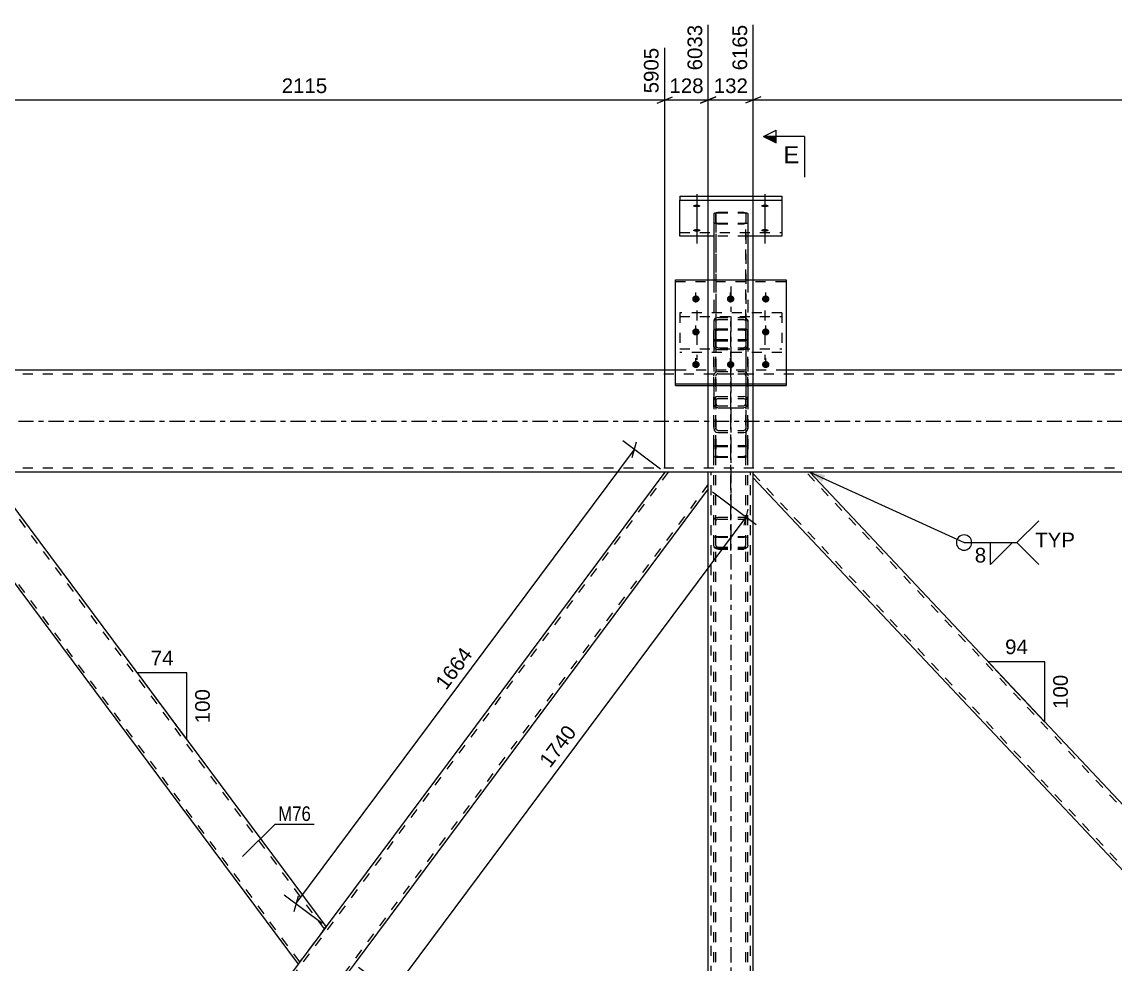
# Model space of a CAD drawing. Header units: millimetres. Extents: x -106 to 1083, y -547 to 294.
# Drawn here: x 265.1 to 479, y -106.3 to 78.2 of the extents above; entities that cross this region are included whole.
import ezdxf

# ---------------------------------------------------------------- set-up
doc = ezdxf.new("R2010")
doc.units = ezdxf.units.MM
doc.linetypes.add('DXK_LINE_DOT2', pattern=[3.9198, 1.9599, -1.9599])
doc.linetypes.add('DXK_LINE_DOT3', pattern=[5.9187, 2.979, -0.9799, 0.9799, -0.9799])
doc.styles.add('Arial', font='ARIAL.TTF', dxfattribs={"height": 0.2})
doc.styles.add('Arial Narrow', font='ARIALN.TTF', dxfattribs={"height": 0.2})

# ---------------------------------------------------------------- blocks, each defined once
blk = doc.blocks.new('Part-761556658-1428 - 1390')
at = {"color": 7, "linetype": 'DXK_LINE_DOT2'}
for p, q in [((393.84, 21.23), (393.84, 13.41)), ((413.84, 21.23), (393.84, 21.23)), ((393.84, 20.48), (413.84, 20.48)), ((413.84, 21.23), (413.84, 13.41)), ((393.84, 14.16), (413.84, 14.16)), ((413.84, 13.41), (393.84, 13.41))]:
    blk.add_line(p, q, dxfattribs=at)
blk = doc.blocks.new('Part-761556658-1431 - 1390')
at = {"color": 2, "linetype": 'Continuous'}
for p, q in [((393.01, 6.95), (393.01, 27.67)), ((393.01, 27.67), (414.68, 27.67)), ((414.68, 27.67), (414.68, 6.95)), ((393.01, 7.31), (414.68, 7.31)), ((393.01, 6.95), (414.68, 6.95))]:
    blk.add_line(p, q, dxfattribs=at)
at = {"color": 7, "linetype": 'DXK_LINE_DOT2'}
blk.add_line((393.01, 27.31), (414.68, 27.31), dxfattribs=at)
blk = doc.blocks.new('Part-761556658-1484 - 1390')
at = {"color": 7, "linetype": 'DXK_LINE_DOT3'}
blk.add_line((403.84, -14.24), (403.84, -216.15), dxfattribs=at)
at = {"color": 7, "linetype": 'DXK_LINE_DOT2'}
for p, q in [((400.51, -22.85), (400.57, -22.75)), ((400.51, -207.87), (400.51, -22.85)), ((400.57, -22.75), (400.74, -22.66)), ((400.74, -22.66), (401, -22.6)), ((400.94, -22.8), (400.91, -22.85)), ((400.91, -207.87), (400.91, -22.85)), ((401.03, -22.76), (400.94, -22.8)), ((401, -22.6), (401.31, -22.58)), ((401.16, -22.73), (401.03, -22.76)), ((401.31, -22.72), (401.16, -22.73)), ((401.31, -22.58), (406.38, -22.58)), ((401.31, -22.72), (406.38, -22.72)), ((406.38, -22.58), (406.68, -22.6)), ((406.53, -22.73), (406.38, -22.72)), ((406.66, -22.76), (406.53, -22.73)), ((406.74, -22.8), (406.66, -22.76)), ((406.68, -22.6), (406.94, -22.66)), ((406.78, -22.85), (406.74, -22.8)), ((406.78, -207.87), (406.78, -22.85)), ((406.94, -22.66), (407.11, -22.75)), ((407.11, -22.75), (407.18, -22.85)), ((407.18, -207.87), (407.18, -22.85)), ((400.57, -24.69), (400.51, -24.59)), ((400.74, -24.78), (400.57, -24.69)), ((401, -24.84), (400.74, -24.78)), ((400.91, -24.59), (400.94, -24.64)), ((400.94, -24.64), (401.03, -24.68)), ((401.31, -24.86), (401, -24.84)), ((401.03, -24.68), (401.16, -24.71)), ((401.16, -24.71), (401.31, -24.72)), ((401.31, -24.72), (406.38, -24.72)), ((401.31, -24.86), (406.38, -24.86)), ((406.38, -24.72), (406.53, -24.71)), ((406.68, -24.84), (406.38, -24.86)), ((406.53, -24.71), (406.66, -24.68)), ((406.66, -24.68), (406.74, -24.64)), ((406.94, -24.78), (406.68, -24.84)), ((406.74, -24.64), (406.78, -24.59)), ((407.11, -24.69), (406.94, -24.78)), ((407.18, -24.59), (407.11, -24.69)), ((401.31, -196.18), (401, -196.37)), ((401.31, -196.18), (406.38, -196.18)), ((406.68, -196.37), (406.38, -196.18)), ((400.57, -197.73), (400.51, -198.7)), ((400.91, -198.7), (400.94, -198.22)), ((401.16, -197.53), (401.31, -197.44)), ((401.31, -197.44), (406.38, -197.44)), ((406.38, -197.44), (406.53, -197.53)), ((406.74, -198.22), (406.78, -198.7)), ((407.18, -198.7), (407.11, -197.73)), ((400.91, -202.67), (400.51, -202.67)), ((407.18, -202.67), (406.78, -202.67)), ((400.51, -207.87), (400.57, -208.84)), ((400.94, -208.36), (400.91, -207.87)), ((401.31, -209.13), (401.16, -209.04)), ((401.31, -209.13), (406.38, -209.13)), ((406.53, -209.04), (406.38, -209.13)), ((406.78, -207.87), (406.74, -208.36)), ((407.11, -208.84), (407.18, -207.87)), ((401, -210.2), (401.31, -210.39)), ((401.31, -210.39), (406.38, -210.39)), ((406.38, -210.39), (406.68, -210.2))]:
    blk.add_line(p, q, dxfattribs=at)
for centre, radius, start, end in [((403.63, -197.96), 3.07, 148.9122, 175.8159), ((404.05, -197.96), 3.07, 4.1841, 31.0878), ((402.47, -198.33), 1.54, 148.9122, 175.8159), ((405.21, -198.33), 1.54, 4.1841, 31.0878), ((403.63, -208.61), 3.07, 184.1841, 211.0878), ((402.47, -208.24), 1.54, 184.1841, 211.0878), ((405.21, -208.24), 1.54, 328.9122, 355.8159), ((404.05, -208.61), 3.07, 328.9122, 355.8159)]:
    blk.add_arc(centre, radius, start, end, dxfattribs=at)
blk = doc.blocks.new('Part-761556658-1629 - 1390')
at = {"color": 7, "linetype": 'DXK_LINE_DOT2'}
for p, q in [((400.51, 40.62), (400.57, 40.72)), ((400.57, 40.72), (400.74, 40.81)), ((400.74, 40.81), (401, 40.87)), ((400.94, 40.67), (400.91, 40.62)), ((401.02, 40.71), (400.94, 40.67)), ((401, 40.87), (401.31, 40.89)), ((401.15, 40.74), (401.02, 40.71)), ((401.31, 40.75), (401.15, 40.74)), ((401.31, 40.89), (406.37, 40.89)), ((401.31, 40.75), (406.37, 40.75)), ((406.37, 40.89), (406.68, 40.87)), ((406.53, 40.74), (406.37, 40.75)), ((406.66, 40.71), (406.53, 40.74)), ((406.74, 40.67), (406.66, 40.71)), ((406.68, 40.87), (406.94, 40.81)), ((406.77, 40.62), (406.74, 40.67)), ((406.94, 40.81), (407.11, 40.72)), ((407.11, 40.72), (407.17, 40.62)), ((400.51, 40.62), (400.51, 38.88)), ((400.51, 38.88), (400.51, 15.97)), ((400.57, 38.78), (400.51, 38.88)), ((400.74, 38.69), (400.57, 38.78)), ((401, 38.63), (400.74, 38.69)), ((400.91, 38.88), (400.91, 40.62)), ((400.91, 40.62), (400.91, 17.7)), ((400.91, 38.88), (400.91, 15.97)), ((400.91, 38.88), (400.94, 38.83)), ((400.94, 38.83), (401.02, 38.79)), ((401.31, 38.61), (401, 38.63)), ((401.02, 38.79), (401.15, 38.76)), ((401.15, 38.76), (401.31, 38.75)), ((401.31, 38.75), (406.37, 38.75)), ((401.31, 38.61), (406.37, 38.61)), ((406.37, 38.75), (406.53, 38.76)), ((406.68, 38.63), (406.37, 38.61)), ((406.53, 38.76), (406.66, 38.79)), ((406.66, 38.79), (406.74, 38.83)), ((406.94, 38.69), (406.68, 38.63)), ((406.74, 38.83), (406.77, 38.88)), ((406.77, 40.62), (406.77, 38.88)), ((406.77, 40.61), (406.78, 17.7)), ((406.78, 15.97), (406.77, 38.88)), ((407.11, 38.78), (406.94, 38.69)), ((407.17, 38.88), (407.11, 38.78)), ((407.17, 40.62), (407.17, 38.88)), ((407.17, 38.88), (407.18, 15.97)), ((400.51, 27.67), (400.51, 17.7)), ((407.17, 27.67), (407.18, 17.7)), ((400.57, 17.81), (400.51, 17.7)), ((400.51, 15.97), (400.51, 17.7)), ((400.74, 17.9), (400.57, 17.81)), ((401, 17.96), (400.74, 17.9)), ((400.91, 17.7), (400.94, 17.75)), ((400.91, 15.97), (400.91, 17.7)), ((400.94, 17.75), (401.03, 17.8)), ((401.31, 17.98), (401, 17.96)), ((401.03, 17.8), (401.16, 17.83)), ((401.16, 17.83), (401.31, 17.84)), ((401.31, 17.98), (406.38, 17.98)), ((401.31, 17.84), (406.38, 17.84)), ((406.68, 17.96), (406.38, 17.98)), ((406.38, 17.84), (406.53, 17.83)), ((406.53, 17.83), (406.66, 17.8)), ((406.66, 17.8), (406.74, 17.76)), ((406.94, 17.9), (406.68, 17.96)), ((406.74, 17.76), (406.78, 17.7)), ((406.78, 17.7), (406.78, 15.97)), ((407.11, 17.81), (406.94, 17.9)), ((407.18, 17.7), (407.11, 17.81)), ((407.18, 15.97), (407.18, 17.7)), ((400.51, 15.97), (400.57, 15.86)), ((400.57, 15.86), (400.74, 15.78)), ((400.74, 15.78), (401, 15.72)), ((400.94, 15.92), (400.91, 15.97)), ((401.03, 15.87), (400.94, 15.92)), ((401, 15.72), (401.31, 15.7)), ((401.16, 15.84), (401.03, 15.87)), ((401.31, 15.83), (401.16, 15.84)), ((401.31, 15.83), (406.38, 15.83)), ((401.31, 15.7), (406.38, 15.7)), ((406.53, 15.84), (406.38, 15.83)), ((406.38, 15.7), (406.68, 15.72)), ((406.66, 15.87), (406.53, 15.84)), ((406.74, 15.92), (406.66, 15.87)), ((406.68, 15.72), (406.94, 15.78)), ((406.78, 15.97), (406.74, 15.92)), ((406.94, 15.78), (407.11, 15.87)), ((407.11, 15.87), (407.18, 15.97))]:
    blk.add_line(p, q, dxfattribs=at)
at = {"color": 2, "linetype": 'Continuous'}
for p, q in [((400.51, 40.61), (400.51, 27.67)), ((407.17, 40.61), (407.17, 27.67))]:
    blk.add_line(p, q, dxfattribs=at)
blk = doc.blocks.new('Part-761556658-1485 - 1390')
at = {"color": 7, "linetype": 'DXK_LINE_DOT2'}
for p, q in [((400.57, 4.32), (400.51, 3.99)), ((400.94, 4.15), (401.03, 4.29)), ((401.31, 4.84), (401, 4.78)), ((401.03, 4.29), (401.16, 4.38)), ((401.16, 4.38), (401.31, 4.42)), ((401.31, 4.84), (406.38, 4.84)), ((401.31, 4.42), (406.38, 4.42)), ((406.68, 4.78), (406.38, 4.84)), ((406.38, 4.42), (406.53, 4.38)), ((406.53, 4.38), (406.66, 4.29)), ((406.66, 4.29), (406.74, 4.15)), ((407.18, 3.99), (407.11, 4.32)), ((400.51, -24.31), (400.51, 3.99)), ((400.91, 3.99), (400.94, 4.15)), ((400.91, -24.31), (400.91, 3.99)), ((406.74, 4.15), (406.78, 3.99)), ((406.78, -24.31), (406.78, 3.99)), ((407.18, -24.31), (407.18, 3.99)), ((400.51, -1.4), (400.57, -1.73)), ((400.94, -1.56), (400.91, -1.4)), ((401.03, -1.7), (400.94, -1.56)), ((401.16, -1.79), (401.03, -1.7)), ((401.31, -1.83), (401.16, -1.79)), ((401.31, -1.83), (406.38, -1.83)), ((406.53, -1.79), (406.38, -1.83)), ((406.66, -1.7), (406.53, -1.79)), ((406.74, -1.56), (406.66, -1.7)), ((406.78, -1.4), (406.74, -1.56)), ((407.11, -1.73), (407.18, -1.4)), ((401, -2.19), (401.31, -2.25)), ((401.31, -2.25), (406.38, -2.25)), ((406.38, -2.25), (406.68, -2.19)), ((400.57, -19.26), (400.74, -19.01)), ((400.74, -19.01), (401, -18.85)), ((401, -18.85), (401.31, -18.79)), ((401.16, -19.2), (401.03, -19.28)), ((401.31, -19.17), (401.16, -19.2)), ((401.31, -18.79), (406.38, -18.79)), ((401.31, -19.17), (406.38, -19.17)), ((406.38, -18.79), (406.68, -18.85)), ((406.53, -19.2), (406.38, -19.17)), ((406.66, -19.28), (406.53, -19.2)), ((406.68, -18.85), (406.94, -19.01)), ((406.94, -19.01), (407.11, -19.26)), ((400.51, -19.55), (400.57, -19.26)), ((400.94, -19.4), (400.91, -19.55)), ((401.03, -19.28), (400.94, -19.4)), ((406.74, -19.4), (406.66, -19.28)), ((406.78, -19.55), (406.74, -19.4)), ((407.11, -19.26), (407.18, -19.55)), ((400.57, -24.6), (400.51, -24.31)), ((400.74, -24.84), (400.57, -24.6)), ((401, -25), (400.74, -24.84)), ((400.91, -24.31), (400.94, -24.45)), ((400.94, -24.45), (401.03, -24.57)), ((401.31, -25.06), (401, -25)), ((401.03, -24.57), (401.16, -24.65)), ((401.16, -24.65), (401.31, -24.68)), ((401.31, -24.68), (406.38, -24.68)), ((401.31, -25.06), (406.38, -25.06)), ((406.38, -24.68), (406.53, -24.65)), ((406.68, -25), (406.38, -25.06)), ((406.53, -24.65), (406.66, -24.57)), ((406.66, -24.57), (406.74, -24.45)), ((406.94, -24.84), (406.68, -25)), ((406.74, -24.45), (406.78, -24.31)), ((407.11, -24.6), (406.94, -24.84)), ((407.18, -24.31), (407.11, -24.6))]:
    blk.add_line(p, q, dxfattribs=at)
at = {"color": 7, "linetype": 'DXK_LINE_DOT3'}
blk.add_line((403.84, -25.34), (403.84, 4.71), dxfattribs=at)
at = {"color": 7, "linetype": 'DXK_LINE_DOT2'}
for centre, start, end in [((401.34, 4.02), 114.3146, 159.2368), ((406.34, 4.02), 20.7632, 65.6854), ((401.34, -1.43), 200.7632, 245.6854), ((406.34, -1.43), 294.3146, 339.2368)]:
    blk.add_arc(centre, 0.827, start, end, dxfattribs=at)
blk = doc.blocks.new('Part-761556658-1624 - 1390')
at = {"color": 7, "linetype": 'DXK_LINE_DOT3'}
blk.add_line((403.84, 26.35), (403.84, -15.34), dxfattribs=at)
at = {"color": 7, "linetype": 'DXK_LINE_DOT2'}
for p, q in [((400.51, 17.82), (400.57, 17.92)), ((400.51, 17.82), (400.51, 16.08)), ((400.51, -5.08), (400.51, 17.81)), ((400.57, 17.92), (400.74, 18.01)), ((400.74, 18.01), (401, 18.07)), ((400.94, 17.87), (400.91, 17.82)), ((400.91, 17.82), (400.91, 16.08)), ((400.91, -5.08), (400.91, 17.81)), ((401.02, 17.91), (400.94, 17.87)), ((401, 18.07), (401.31, 18.09)), ((401.15, 17.94), (401.02, 17.91)), ((401.31, 17.95), (401.15, 17.94)), ((401.31, 18.09), (406.37, 18.09)), ((401.31, 17.95), (406.37, 17.95)), ((406.37, 18.09), (406.68, 18.07)), ((406.53, 17.94), (406.37, 17.95)), ((406.66, 17.91), (406.53, 17.94)), ((406.74, 17.87), (406.66, 17.91)), ((406.68, 18.07), (406.94, 18.01)), ((406.77, 17.82), (406.74, 17.87)), ((406.77, 17.82), (406.77, 16.08)), ((406.77, 17.81), (406.78, -5.08)), ((406.94, 18.01), (407.11, 17.92)), ((407.11, 17.92), (407.17, 17.82)), ((407.17, 17.82), (407.17, 16.08)), ((407.18, -5.08), (407.17, 17.81)), ((400.51, 16.08), (400.51, -6.81)), ((400.57, 15.98), (400.51, 16.08)), ((400.74, 15.89), (400.57, 15.98)), ((401, 15.83), (400.74, 15.89)), ((400.91, 16.08), (400.91, -6.81)), ((400.91, 16.08), (400.94, 16.03)), ((400.94, 16.03), (401.02, 15.99)), ((401.31, 15.81), (401, 15.83)), ((401.02, 15.99), (401.15, 15.96)), ((401.15, 15.96), (401.31, 15.95)), ((401.31, 15.95), (406.37, 15.95)), ((401.31, 15.81), (406.37, 15.81)), ((406.37, 15.95), (406.53, 15.96)), ((406.68, 15.83), (406.37, 15.81)), ((406.53, 15.96), (406.66, 15.99)), ((406.66, 15.99), (406.74, 16.03)), ((406.94, 15.89), (406.68, 15.83)), ((406.74, 16.03), (406.77, 16.08)), ((406.77, 16.08), (406.78, -6.81)), ((407.11, 15.98), (406.94, 15.89)), ((407.17, 16.08), (407.11, 15.98)), ((407.17, 16.08), (407.18, -6.81)), ((400.57, -4.98), (400.51, -5.08)), ((400.51, -6.81), (400.51, -5.08)), ((400.74, -4.89), (400.57, -4.98)), ((401, -4.83), (400.74, -4.89)), ((400.91, -5.08), (400.94, -5.03)), ((400.91, -6.81), (400.91, -5.08)), ((400.94, -5.03), (401.03, -4.99)), ((401.31, -4.81), (401, -4.83)), ((401.03, -4.99), (401.16, -4.96)), ((401.16, -4.96), (401.31, -4.95)), ((401.31, -4.81), (406.38, -4.81)), ((401.31, -4.95), (406.38, -4.95)), ((406.68, -4.83), (406.38, -4.81)), ((406.38, -4.95), (406.53, -4.96)), ((406.53, -4.96), (406.66, -4.99)), ((406.66, -4.99), (406.74, -5.03)), ((406.94, -4.89), (406.68, -4.83)), ((406.74, -5.03), (406.78, -5.08)), ((406.78, -5.08), (406.78, -6.81)), ((407.11, -4.98), (406.94, -4.89)), ((407.18, -5.08), (407.11, -4.98)), ((407.18, -6.81), (407.18, -5.08)), ((400.51, -6.81), (400.57, -6.92)), ((400.57, -6.92), (400.74, -7.01)), ((400.74, -7.01), (401, -7.07)), ((400.94, -6.87), (400.91, -6.81)), ((401.03, -6.91), (400.94, -6.87)), ((401, -7.07), (401.31, -7.09)), ((401.16, -6.94), (401.03, -6.91)), ((401.31, -6.95), (401.16, -6.94)), ((401.31, -6.95), (406.38, -6.95)), ((401.31, -7.09), (406.38, -7.09)), ((406.53, -6.94), (406.38, -6.95)), ((406.38, -7.09), (406.68, -7.07)), ((406.66, -6.91), (406.53, -6.94)), ((406.74, -6.87), (406.66, -6.91)), ((406.68, -7.07), (406.94, -7.01)), ((406.78, -6.81), (406.74, -6.87)), ((406.94, -7.01), (407.11, -6.92)), ((407.11, -6.92), (407.18, -6.81))]:
    blk.add_line(p, q, dxfattribs=at)
blk = doc.blocks.new('Part-761556658-1564 - 1390')
at = {"color": 7, "linetype": 'DXK_LINE_DOT2'}
for p, q in [((400.57, 19.8), (400.51, 19.51)), ((400.51, 19.51), (400.51, 6.95)), ((400.74, 20.04), (400.57, 19.8)), ((401, 20.21), (400.74, 20.04)), ((400.91, 19.51), (400.94, 19.65)), ((400.91, 19.51), (400.91, 3.45)), ((400.94, 19.65), (401.03, 19.78)), ((401.31, 20.26), (401, 20.21)), ((401.03, 19.78), (401.16, 19.86)), ((401.16, 19.86), (401.31, 19.89)), ((401.31, 20.26), (406.38, 20.26)), ((401.31, 19.89), (406.38, 19.89)), ((406.68, 20.21), (406.38, 20.26)), ((406.38, 19.89), (406.53, 19.86)), ((406.53, 19.86), (406.66, 19.78)), ((406.66, 19.78), (406.74, 19.65)), ((406.94, 20.04), (406.68, 20.21)), ((406.74, 19.65), (406.78, 19.51)), ((406.78, 19.51), (406.78, 3.45)), ((407.11, 19.8), (406.94, 20.04)), ((407.18, 19.51), (407.11, 19.8)), ((407.18, 19.51), (407.18, 6.95)), ((400.51, 14.75), (400.57, 14.46)), ((400.57, 14.46), (400.74, 14.22)), ((400.74, 14.22), (401, 14.06)), ((400.94, 14.61), (400.91, 14.75)), ((401.03, 14.48), (400.94, 14.61)), ((401, 14.06), (401.31, 14)), ((401.16, 14.4), (401.03, 14.48)), ((401.31, 14.37), (401.16, 14.4)), ((401.31, 14.37), (406.38, 14.37)), ((401.31, 14), (406.38, 14)), ((406.53, 14.4), (406.38, 14.37)), ((406.38, 14), (406.68, 14.06)), ((406.66, 14.48), (406.53, 14.4)), ((406.74, 14.61), (406.66, 14.48)), ((406.68, 14.06), (406.94, 14.22)), ((406.78, 14.75), (406.74, 14.61)), ((406.94, 14.22), (407.11, 14.46)), ((407.11, 14.46), (407.18, 14.75)), ((400.51, 8.84), (400.57, 9.17)), ((400.94, 9), (400.91, 8.84)), ((401.03, 9.14), (400.94, 9)), ((401, 9.63), (401.31, 9.69)), ((401.16, 9.23), (401.03, 9.14)), ((401.31, 9.27), (401.16, 9.23)), ((401.31, 9.69), (406.38, 9.69)), ((401.31, 9.27), (406.38, 9.27)), ((406.38, 9.69), (406.68, 9.63)), ((406.53, 9.23), (406.38, 9.27)), ((406.66, 9.14), (406.53, 9.23)), ((406.74, 9), (406.66, 9.14)), ((406.78, 8.84), (406.74, 9)), ((407.11, 9.17), (407.18, 8.84)), ((400.91, 3.45), (400.94, 3.29)), ((400.94, 3.29), (401.03, 3.15)), ((401.03, 3.15), (401.16, 3.06)), ((401.16, 3.06), (401.31, 3.02)), ((401.31, 3.02), (406.38, 3.02)), ((406.38, 3.02), (406.53, 3.06)), ((406.53, 3.06), (406.66, 3.15)), ((406.66, 3.15), (406.74, 3.29)), ((406.74, 3.29), (406.78, 3.45))]:
    blk.add_line(p, q, dxfattribs=at)
at = {"color": 7, "linetype": 'DXK_LINE_DOT3'}
blk.add_line((403.84, 2.72), (403.84, 20.55), dxfattribs=at)
at = {"color": 2, "linetype": 'Continuous'}
for p, q in [((400.51, 6.95), (400.51, 3.45)), ((407.18, 6.95), (407.18, 3.45)), ((400.57, 3.12), (400.51, 3.45)), ((401.31, 2.6), (401, 2.66)), ((401.31, 2.6), (406.38, 2.6)), ((406.68, 2.66), (406.38, 2.6)), ((407.18, 3.45), (407.11, 3.12))]:
    blk.add_line(p, q, dxfattribs=at)
at = {"color": 7, "linetype": 'DXK_LINE_DOT2'}
for centre, start, end in [((401.34, 8.87), 114.32, 159.2417), ((406.34, 8.87), 20.7583, 65.68)]:
    blk.add_arc(centre, 0.827, start, end, dxfattribs=at)
at = {"color": 2, "linetype": 'Continuous'}
for centre, start, end in [((401.34, 3.42), 200.7583, 245.68), ((406.34, 3.42), 294.32, 339.2417)]:
    blk.add_arc(centre, 0.827, start, end, dxfattribs=at)
blk = doc.blocks.new('Part-761556658-1589 - 1390')
at = {"color": 7, "linetype": 'DXK_LINE_DOT2'}
for p, q in [((408.23, -10), (399.43, -10)), ((399.43, -13.28), (399.43, -10)), ((399.97, -202.67), (399.97, -10)), ((407.7, -202.67), (407.7, -10)), ((408.23, -11.1), (408.23, -10)), ((399.43, -202.67), (399.43, -199.39)), ((408.23, -202.67), (408.23, -200.36)), ((408.23, -202.67), (399.43, -202.67))]:
    blk.add_line(p, q, dxfattribs=at)
at = {"color": 2, "linetype": 'Continuous'}
for p, q in [((408.23, -200.36), (408.23, -11.1)), ((399.43, -199.39), (399.43, -13.28))]:
    blk.add_line(p, q, dxfattribs=at)
blk = doc.blocks.new('Part-761556658-1679 - 1390')
at = {"color": 7, "linetype": 'DXK_LINE_DOT2'}
for p, q in [((1035.51, 9.2), (45.43, 9.2)), ((414.68, 10), (393.01, 10)), ((1035.51, -9.2), (45.43, -9.2))]:
    blk.add_line(p, q, dxfattribs=at)
at = {"color": 2, "linetype": 'Continuous'}
for p, q in [((393.01, 10), (177.17, 10)), ((793.01, 10), (414.68, 10)), ((1035.51, -10), (83.17, -10))]:
    blk.add_line(p, q, dxfattribs=at)
at = {"color": 7, "linetype": 'DXK_LINE_DOT3'}
blk.add_line((45.43, 0), (1035.51, 0), dxfattribs=at)
blk = doc.blocks.new('Part-761556658-1747 - 1390')
at = {"color": 2, "linetype": 'Continuous'}
for p, q in [((393.84, 44.03), (393.84, 43.28)), ((393.84, 44.03), (413.84, 44.03)), ((393.84, 36.21), (393.84, 43.28)), ((393.84, 43.28), (413.84, 43.28)), ((413.84, 44.03), (413.84, 36.21)), ((400.51, 36.21), (393.84, 36.21)), ((413.84, 36.21), (407.17, 36.21))]:
    blk.add_line(p, q, dxfattribs=at)
at = {"color": 7, "linetype": 'DXK_LINE_DOT2'}
for p, q in [((393.84, 36.96), (413.84, 36.96)), ((407.17, 36.21), (400.51, 36.21))]:
    blk.add_line(p, q, dxfattribs=at)
blk = doc.blocks.new('Bolt-761556658-1748 - 1390')
at = {"color": 1, "linetype": 'DXK_LINE_DOT2'}
for p, q in [((397.17, 21.66), (397.17, 16.77)), ((397.17, 16.87), (397.17, 11.98))]:
    blk.add_line(p, q, dxfattribs=at)
blk = doc.blocks.new('Bolt-761556658-1750 - 1390')
at = {"linetype": 'Continuous'}
for points in [[(397.17, 42.39), (397.33, 42.38), (397.47, 42.37), (397.61, 42.34), (397.72, 42.31), (397.81, 42.26), (397.87, 42.22), (397.9, 42.16), (397.9, 42.11), (397.87, 42.06), (397.81, 42.01), (397.72, 41.97), (397.61, 41.94), (397.47, 41.91), (397.33, 41.89), (397.17, 41.89), (397.02, 41.89), (396.88, 41.91), (396.74, 41.94), (396.63, 41.97), (396.54, 42.01), (396.48, 42.06), (396.45, 42.11), (396.45, 42.16), (396.48, 42.22), (396.54, 42.26), (396.63, 42.31), (396.74, 42.34), (396.88, 42.37), (397.02, 42.38)], [(397.17, 37.6), (397.33, 37.6), (397.47, 37.58), (397.61, 37.55), (397.72, 37.52), (397.81, 37.48), (397.87, 37.43), (397.9, 37.38), (397.9, 37.32), (397.87, 37.27), (397.81, 37.22), (397.72, 37.18), (397.61, 37.15), (397.47, 37.12), (397.33, 37.1), (397.17, 37.1), (397.02, 37.1), (396.88, 37.12), (396.74, 37.15), (396.63, 37.18), (396.54, 37.22), (396.48, 37.27), (396.45, 37.32), (396.45, 37.38), (396.48, 37.43), (396.54, 37.48), (396.63, 37.52), (396.74, 37.55), (396.88, 37.58), (397.02, 37.6)]]:
    blk.add_hatch(color=1, dxfattribs=at).paths.add_polyline_path(points)
at = {"color": 1, "linetype": 'Continuous'}
for p, q in [((397.17, 44.46), (397.17, 39.57)), ((397.17, 39.67), (397.17, 34.78))]:
    blk.add_line(p, q, dxfattribs=at)
blk = doc.blocks.new('Bolt-761556658-1751 - 1390')
at = {"linetype": 'Continuous'}
for points in [[(397.01, 23.23), (396.86, 23.24), (396.71, 23.29), (396.58, 23.36), (396.46, 23.46), (396.37, 23.57), (396.31, 23.7), (396.28, 23.84), (396.28, 23.99), (396.31, 24.13), (396.37, 24.26), (396.46, 24.38), (396.58, 24.47), (396.71, 24.55), (396.86, 24.59), (397.01, 24.61), (397.16, 24.59), (397.31, 24.55), (397.44, 24.47), (397.55, 24.38), (397.64, 24.26), (397.71, 24.13), (397.74, 23.99), (397.74, 23.84), (397.71, 23.7), (397.64, 23.57), (397.55, 23.46), (397.44, 23.36), (397.31, 23.29), (397.16, 23.24)], [(403.81, 23.23), (403.66, 23.24), (403.51, 23.29), (403.38, 23.36), (403.26, 23.46), (403.17, 23.57), (403.11, 23.7), (403.08, 23.84), (403.08, 23.99), (403.11, 24.13), (403.17, 24.26), (403.26, 24.38), (403.38, 24.47), (403.51, 24.55), (403.66, 24.59), (403.81, 24.61), (403.96, 24.59), (404.11, 24.55), (404.24, 24.47), (404.35, 24.38), (404.44, 24.26), (404.51, 24.13), (404.54, 23.99), (404.54, 23.84), (404.51, 23.7), (404.44, 23.57), (404.35, 23.46), (404.24, 23.36), (404.11, 23.29), (403.96, 23.24)], [(410.68, 23.23), (410.52, 23.24), (410.38, 23.29), (410.24, 23.36), (410.13, 23.46), (410.04, 23.57), (409.98, 23.7), (409.95, 23.84), (409.95, 23.99), (409.98, 24.13), (410.04, 24.26), (410.13, 24.38), (410.24, 24.47), (410.38, 24.55), (410.52, 24.59), (410.68, 24.61), (410.83, 24.59), (410.97, 24.55), (411.11, 24.47), (411.22, 24.38), (411.31, 24.26), (411.37, 24.13), (411.4, 23.99), (411.4, 23.84), (411.37, 23.7), (411.31, 23.57), (411.22, 23.46), (411.11, 23.36), (410.97, 23.29), (410.83, 23.24)], [(397.01, 16.77), (396.86, 16.79), (396.71, 16.83), (396.58, 16.91), (396.46, 17), (396.37, 17.12), (396.31, 17.25), (396.28, 17.39), (396.28, 17.54), (396.31, 17.68), (396.37, 17.81), (396.46, 17.92), (396.58, 18.02), (396.71, 18.09), (396.86, 18.14), (397.01, 18.15), (397.16, 18.14), (397.31, 18.09), (397.44, 18.02), (397.55, 17.92), (397.64, 17.81), (397.71, 17.68), (397.74, 17.54), (397.74, 17.39), (397.71, 17.25), (397.64, 17.12), (397.55, 17), (397.44, 16.91), (397.31, 16.83), (397.16, 16.79)], [(410.68, 16.77), (410.52, 16.79), (410.38, 16.83), (410.24, 16.91), (410.13, 17), (410.04, 17.12), (409.98, 17.25), (409.95, 17.39), (409.95, 17.54), (409.98, 17.68), (410.04, 17.81), (410.13, 17.92), (410.24, 18.02), (410.38, 18.09), (410.52, 18.14), (410.68, 18.15), (410.83, 18.14), (410.97, 18.09), (411.11, 18.02), (411.22, 17.92), (411.31, 17.81), (411.37, 17.68), (411.4, 17.54), (411.4, 17.39), (411.37, 17.25), (411.31, 17.12), (411.22, 17), (411.11, 16.91), (410.97, 16.83), (410.83, 16.79)], [(397.01, 10.38), (396.86, 10.4), (396.71, 10.44), (396.58, 10.52), (396.46, 10.61), (396.37, 10.73), (396.31, 10.86), (396.28, 11), (396.28, 11.15), (396.31, 11.29), (396.37, 11.42), (396.46, 11.53), (396.58, 11.63), (396.71, 11.7), (396.86, 11.75), (397.01, 11.76), (397.16, 11.75), (397.31, 11.7), (397.44, 11.63), (397.55, 11.53), (397.64, 11.42), (397.71, 11.29), (397.74, 11.15), (397.74, 11), (397.71, 10.86), (397.64, 10.73), (397.55, 10.61), (397.44, 10.52), (397.31, 10.44), (397.16, 10.4)], [(403.81, 10.38), (403.66, 10.4), (403.51, 10.44), (403.38, 10.52), (403.26, 10.61), (403.17, 10.73), (403.11, 10.86), (403.08, 11), (403.08, 11.15), (403.11, 11.29), (403.17, 11.42), (403.26, 11.53), (403.38, 11.63), (403.51, 11.7), (403.66, 11.75), (403.81, 11.76), (403.96, 11.75), (404.11, 11.7), (404.24, 11.63), (404.35, 11.53), (404.44, 11.42), (404.51, 11.29), (404.54, 11.15), (404.54, 11), (404.51, 10.86), (404.44, 10.73), (404.35, 10.61), (404.24, 10.52), (404.11, 10.44), (403.96, 10.4)], [(410.68, 10.38), (410.52, 10.4), (410.38, 10.44), (410.24, 10.52), (410.13, 10.61), (410.04, 10.73), (409.98, 10.86), (409.95, 11), (409.95, 11.15), (409.98, 11.29), (410.04, 11.42), (410.13, 11.53), (410.24, 11.63), (410.38, 11.7), (410.52, 11.75), (410.68, 11.76), (410.83, 11.75), (410.97, 11.7), (411.11, 11.63), (411.22, 11.53), (411.31, 11.42), (411.37, 11.29), (411.4, 11.15), (411.4, 11), (411.37, 10.86), (411.31, 10.73), (411.22, 10.61), (411.11, 10.52), (410.97, 10.44), (410.83, 10.4)]]:
    blk.add_hatch(color=1, dxfattribs=at).paths.add_polyline_path(points)
at = {"color": 1, "linetype": 'Continuous'}
for p, q in [((397.01, 23.25), (397.01, 25.15)), ((403.81, 23.25), (403.81, 25.15)), ((410.68, 23.25), (410.68, 25.15)), ((397.01, 16.8), (397.01, 18.69)), ((410.68, 16.8), (410.68, 18.69)), ((397.01, 10.41), (397.01, 12.3)), ((403.81, 10.41), (403.81, 12.3)), ((410.68, 10.41), (410.68, 12.3))]:
    blk.add_line(p, q, dxfattribs=at)
blk = doc.blocks.new('Part-761556658-1872 - 1390')
at = {"color": 7, "linetype": 'DXK_LINE_DOT2'}
for p, q in [((391.57, -10), (249.9, -200.28)), ((399.43, -10), (390.9, -10)), ((399.43, -12.38), (257.77, -202.67)), ((324.67, -98.97), (319.18, -106.33)), ((330.15, -106.33), (324.67, -113.7)), ((258.43, -202.67), (249.9, -202.67))]:
    blk.add_line(p, q, dxfattribs=at)
at = {"color": 2, "linetype": 'Continuous'}
for p, q in [((390.9, -10), (324.67, -98.97)), ((399.43, -13.28), (399.43, -10)), ((399.43, -13.28), (330.15, -106.33)), ((319.18, -106.33), (249.9, -199.39)), ((324.67, -113.7), (258.43, -202.67)), ((249.9, -202.67), (249.9, -199.39))]:
    blk.add_line(p, q, dxfattribs=at)
blk = doc.blocks.new('Part-761556658-1847 - 1390')
at = {"color": 2, "linetype": 'Continuous'}
for p, q in [((408.23, -11.1), (408.23, -10)), ((503.83, -99.91), (419.28, -10)), ((497.79, -106.33), (408.23, -11.1)), ((503.83, -99.91), (503.1, -100.69)), ((503.1, -100.69), (497.79, -106.33))]:
    blk.add_line(p, q, dxfattribs=at)
at = {"color": 7, "linetype": 'DXK_LINE_DOT2'}
for p, q in [((419.28, -10), (408.23, -10)), ((498.16, -105.94), (408.23, -10.32)), ((503.47, -100.3), (418.55, -10)), ((503.78, -99.97), (503.1, -100.69)), ((498.16, -105.94), (498.19, -105.91))]:
    blk.add_line(p, q, dxfattribs=at)
blk = doc.blocks.new('Part-761556658-1852 - 1390')
at = {"color": 7, "linetype": 'DXK_LINE_DOT2'}
for p, q in [((589.12, -10), (408.23, -202.34)), ((599.43, -10.32), (418.55, -202.67)), ((599.43, -10), (588.39, -10)), ((503.83, -99.91), (497.79, -106.33)), ((509.87, -106.33), (503.83, -112.76)), ((409.36, -200.36), (408.23, -201.57)), ((408.23, -202.67), (408.23, -201.57)), ((419.28, -202.67), (408.23, -202.67))]:
    blk.add_line(p, q, dxfattribs=at)
at = {"color": 2, "linetype": 'Continuous'}
for p, q in [((588.39, -10), (503.83, -99.91)), ((599.43, -11.1), (599.43, -10)), ((599.43, -11.1), (509.87, -106.33)), ((497.79, -106.33), (409.36, -200.36)), ((503.83, -112.76), (419.28, -202.67))]:
    blk.add_line(p, q, dxfattribs=at)
blk = doc.blocks.new('Part-761556658-1857 - 1390')
at = {"color": 2, "linetype": 'Continuous'}
for p, q in [((249.9, -10), (249.9, -13.28)), ((324.67, -98.97), (258.43, -10)), ((249.9, -13.28), (319.18, -106.33)), ((324, -99.86), (319.18, -106.33)), ((324, -99.86), (324.67, -98.97))]:
    blk.add_line(p, q, dxfattribs=at)
at = {"color": 7, "linetype": 'DXK_LINE_DOT2'}
for p, q in [((258.43, -10), (249.9, -10)), ((324.33, -99.41), (257.77, -10)), ((319.51, -105.89), (249.9, -12.38)), ((324.62, -99.03), (324, -99.86)), ((319.51, -105.89), (319.54, -105.85))]:
    blk.add_line(p, q, dxfattribs=at)
blk = doc.blocks.new('Bolt-761556658-1905 - 1390')
at = {"color": 1, "linetype": 'DXK_LINE_DOT2'}
for p, q in [((410.51, 21.66), (410.51, 16.77)), ((410.51, 16.87), (410.51, 11.98))]:
    blk.add_line(p, q, dxfattribs=at)
blk = doc.blocks.new('Bolt-761556658-1907 - 1390')
at = {"linetype": 'Continuous'}
for points in [[(410.51, 42.39), (410.66, 42.38), (410.81, 42.37), (410.94, 42.34), (411.05, 42.31), (411.14, 42.26), (411.21, 42.22), (411.24, 42.16), (411.24, 42.11), (411.21, 42.06), (411.14, 42.01), (411.05, 41.97), (410.94, 41.94), (410.81, 41.91), (410.66, 41.89), (410.51, 41.89), (410.36, 41.89), (410.21, 41.91), (410.08, 41.94), (409.96, 41.97), (409.87, 42.01), (409.81, 42.06), (409.78, 42.11), (409.78, 42.16), (409.81, 42.22), (409.87, 42.26), (409.96, 42.31), (410.08, 42.34), (410.21, 42.37), (410.36, 42.38)], [(410.51, 37.6), (410.66, 37.6), (410.81, 37.58), (410.94, 37.55), (411.05, 37.52), (411.14, 37.48), (411.21, 37.43), (411.24, 37.38), (411.24, 37.32), (411.21, 37.27), (411.14, 37.22), (411.05, 37.18), (410.94, 37.15), (410.81, 37.12), (410.66, 37.1), (410.51, 37.1), (410.36, 37.1), (410.21, 37.12), (410.08, 37.15), (409.96, 37.18), (409.87, 37.22), (409.81, 37.27), (409.78, 37.32), (409.78, 37.38), (409.81, 37.43), (409.87, 37.48), (409.96, 37.52), (410.08, 37.55), (410.21, 37.58), (410.36, 37.6)]]:
    blk.add_hatch(color=1, dxfattribs=at).paths.add_polyline_path(points)
at = {"color": 1, "linetype": 'Continuous'}
for p, q in [((410.51, 44.46), (410.51, 39.57)), ((410.51, 39.67), (410.51, 34.78))]:
    blk.add_line(p, q, dxfattribs=at)
blk = doc.blocks.new('StraightDimension-761556658-21619 - 1390')
at = {"color": 7, "linetype": 'Continuous'}
for p, q in [((400.24, -13.88), (408.77, -20.23)), ((337.56, -111.85), (406.84, -18.79)), ((406.43, -20.36), (407.26, -17.23)), ((330.95, -106.93), (339.49, -113.28)), ((337.98, -110.29), (337.15, -113.41))]:
    blk.add_line(p, q, dxfattribs=at)
at = {"color": 0}
blk.add_wipeout([(374.61, -60.83), (371.25, -58.32), (365.22, -66.41), (368.59, -68.92)], dxfattribs=at)
at = {"color": 3, "style": 'Arial'}
blk.add_text('1740', height=2.865, rotation=53.3309, dxfattribs=at).set_placement((368.46, -68.08))
blk = doc.blocks.new('StraightDimension-761556658-20610 - 1390')
at = {"color": 7, "linetype": 'Continuous'}
for p, q in [((399.43, -9), (399.43, 77.58)), ((390.9, -9), (390.9, 73.08)), ((389.4, 62.28), (392.4, 63.48)), ((390.9, 62.88), (399.43, 62.88)), ((400.93, 63.48), (397.93, 62.28))]:
    blk.add_line(p, q, dxfattribs=at)
at = {"color": 0}
blk.add_wipeout([(399.1, 63.63), (399.1, 67.83), (391.23, 67.83), (391.23, 63.63)], dxfattribs=at)
at = {"color": 0, "linetype": 'Continuous'}
blk.add_wipeout([(398.83, 78.18), (394.63, 78.18), (394.63, 68.08), (398.83, 68.08)], dxfattribs=at)
at = {"color": 3, "linetype": 'Continuous', "style": 'Arial'}
blk.add_text('6033', height=2.865, rotation=90.0002, dxfattribs=at).set_placement((398.23, 68.68))
at = {"color": 3, "style": 'Arial'}
blk.add_text('128', height=2.865, dxfattribs=at).set_placement((391.83, 64.23))
blk = doc.blocks.new('StraightDimension-761556658-20608 - 1390')
at = {"color": 7, "linetype": 'Continuous'}
for p, q in [((408.23, -9), (408.23, 77.58)), ((588.39, -9), (588.39, 73.08)), ((409.73, 63.48), (406.73, 62.28)), ((408.23, 62.88), (588.39, 62.88)), ((586.89, 62.28), (589.89, 63.48))]:
    blk.add_line(p, q, dxfattribs=at)
at = {"color": 0, "linetype": 'Continuous'}
blk.add_wipeout([(587.79, 73.68), (583.59, 73.68), (583.59, 63.58), (587.79, 63.58)], dxfattribs=at)
at = {"color": 0}
blk.add_wipeout([(503.36, 63.63), (503.36, 67.83), (493.26, 67.83), (493.26, 63.63)], dxfattribs=at)
at = {"color": 3, "linetype": 'Continuous', "style": 'Arial'}
blk.add_text('8867', height=2.865, rotation=90.0002, dxfattribs=at).set_placement((587.19, 64.18))
at = {"color": 3, "style": 'Arial'}
blk.add_text('2702', height=2.865, dxfattribs=at).set_placement((493.86, 64.23))
blk = doc.blocks.new('StraightDimension-761556658-20609 - 1390')
at = {"color": 7, "linetype": 'Continuous'}
for p, q in [((399.43, -9), (399.43, 77.58)), ((408.23, -9), (408.23, 77.58)), ((397.93, 62.28), (400.93, 63.48)), ((399.43, 62.88), (408.23, 62.88)), ((409.73, 63.48), (406.73, 62.28))]:
    blk.add_line(p, q, dxfattribs=at)
at = {"color": 0}
blk.add_wipeout([(407.77, 63.63), (407.77, 67.83), (399.9, 67.83), (399.9, 63.63)], dxfattribs=at)
at = {"color": 0, "linetype": 'Continuous'}
blk.add_wipeout([(407.63, 78.18), (403.43, 78.18), (403.43, 68.08), (407.63, 68.08)], dxfattribs=at)
at = {"color": 3, "linetype": 'Continuous', "style": 'Arial'}
blk.add_text('6165', height=2.865, rotation=90.0002, dxfattribs=at).set_placement((407.03, 68.68))
at = {"color": 3, "style": 'Arial'}
blk.add_text('132', height=2.865, dxfattribs=at).set_placement((400.5, 64.23))
blk = doc.blocks.new('StraightDimension-761556658-20611 - 1390')
at = {"color": 7, "linetype": 'Continuous'}
for p, q in [((249.9, -9), (249.9, 77.58)), ((390.9, -9), (390.9, 73.08)), ((251.4, 63.48), (248.4, 62.28)), ((249.9, 62.88), (390.9, 62.88)), ((389.4, 62.28), (392.4, 63.48))]:
    blk.add_line(p, q, dxfattribs=at)
at = {"color": 0, "linetype": 'Continuous'}
blk.add_wipeout([(390.3, 73.68), (386.1, 73.68), (386.1, 63.58), (390.3, 63.58)], dxfattribs=at)
at = {"color": 0}
blk.add_wipeout([(325.45, 63.63), (325.45, 67.83), (315.35, 67.83), (315.35, 63.63)], dxfattribs=at)
at = {"color": 3, "linetype": 'Continuous', "style": 'Arial'}
blk.add_text('5905', height=2.865, rotation=90.0002, dxfattribs=at).set_placement((389.7, 64.18))
at = {"color": 3, "style": 'Arial'}
blk.add_text('2115', height=2.865, dxfattribs=at).set_placement((315.95, 64.23))
blk = doc.blocks.new('AngleDimension-761556658-21293 - 1390')
at = {"color": 7, "linetype": 'Continuous'}
for p, q in [((292.32, -55.52), (287.71, -49.32)), ((297.38, -49.32), (287.71, -49.32)), ((297.38, -62.32), (287.71, -49.32)), ((297.38, -62.32), (297.38, -49.32))]:
    blk.add_line(p, q, dxfattribs=at)
at = {"color": 0}
for points in [[(295.37, -48.42), (295.37, -44.22), (289.72, -44.22), (289.72, -48.42)], [(302.48, -51.89), (298.28, -51.89), (298.28, -59.76), (302.48, -59.76)]]:
    blk.add_wipeout(points, dxfattribs=at)
at = {"color": 3, "style": 'Arial'}
blk.add_text('74', height=2.865, dxfattribs=at).set_placement((290.32, -47.82))
blk.add_text('100', height=2.865, rotation=90.0002, dxfattribs=at).set_placement((301.88, -59.16))
blk = doc.blocks.new('AngleDimension-761556658-21321 - 1390')
at = {"color": 7, "linetype": 'Continuous'}
for p, q in [((459.84, -53.13), (454.19, -47.13)), ((465.29, -47.13), (454.19, -47.13)), ((465.29, -58.93), (454.19, -47.13)), ((465.29, -58.93), (465.29, -47.13))]:
    blk.add_line(p, q, dxfattribs=at)
at = {"color": 0}
for points in [[(462.57, -46.23), (462.57, -42.03), (456.92, -42.03), (456.92, -46.23)], [(470.39, -49.09), (466.19, -49.09), (466.19, -56.96), (470.39, -56.96)]]:
    blk.add_wipeout(points, dxfattribs=at)
at = {"color": 3, "style": 'Arial'}
blk.add_text('94', height=2.865, dxfattribs=at).set_placement((457.52, -45.63))
blk.add_text('100', height=2.865, rotation=90.0002, dxfattribs=at).set_placement((469.79, -56.36))
blk = doc.blocks.new('StraightDimension-761556658-21635 - 1390')
at = {"color": 7, "linetype": 'Continuous'}
for p, q in [((390.1, -9.4), (382.69, -3.89)), ((384.56, -7.15), (385.39, -4.03)), ((318.74, -94.55), (384.98, -5.59)), ((323.86, -98.37), (316.45, -92.85)), ((319.15, -92.99), (318.33, -96.11))]:
    blk.add_line(p, q, dxfattribs=at)
at = {"color": 0}
blk.add_wipeout([(354.27, -45.57), (350.9, -43.07), (344.87, -51.16), (348.24, -53.67)], dxfattribs=at)
at = {"color": 3, "style": 'Arial'}
blk.add_text('1664', height=2.865, rotation=53.3309, dxfattribs=at).set_placement((348.12, -52.83))
blk = doc.blocks.new('Mark-761556658-20285 - 1390')
at = {"color": 0}
blk.add_wipeout([(321.67, -78.3), (321.67, -75.3), (315.27, -75.3), (315.27, -78.3)], dxfattribs=at)
blk.add_wipeout([(321.67, -78.3), (321.67, -75.3), (315.27, -75.3), (315.27, -78.3)], dxfattribs=at)
at = {"color": 30, "linetype": 'Continuous'}
for p, q in [((308.31, -85.26), (314.67, -78.9)), ((314.67, -78.9), (322.27, -78.9))]:
    blk.add_line(p, q, dxfattribs=at)
at = {"color": 3, "style": 'Arial Narrow'}
blk.add_text('M76', height=2.863, dxfattribs=at).set_placement((315.27, -78.3))
blk = doc.blocks.new('WeldMark-761556658-3299 - 1390')
at = {"linetype": 'Continuous'}
blk.add_hatch(color=30, dxfattribs=at).paths.add_polyline_path([(421.7, -11.93), (419.28, -10), (422.32, -10.56)])
at = {"color": 30, "linetype": 'Continuous'}
blk.add_line((419.28, -10), (449.48, -23.79), dxfattribs=at)
at = {"color": 3, "linetype": 'Continuous'}
for q in [(464.09, -19.5), (464.09, -28.08)]:
    blk.add_line((459.8, -23.79), q, dxfattribs=at)
blk.add_arc((449.48, -23.79), 1.5, 90, 270, dxfattribs=at)
at = {"color": 0}
blk.add_wipeout([(454, -27.89), (454, -24.49), (451.38, -24.49), (451.38, -27.89)], dxfattribs=at)
at = {"color": 30, "linetype": 'Continuous'}
blk.add_line((449.48, -23.79), (459.8, -23.79), dxfattribs=at)
at = {"color": 3, "linetype": 'Continuous'}
for p, q in [((454.66, -23.79), (458.94, -23.79)), ((458.94, -23.79), (454.66, -28.08)), ((454.66, -28.08), (454.66, -23.79))]:
    blk.add_line(p, q, dxfattribs=at)
blk.add_arc((449.48, -23.79), 1.5, 270, 90, dxfattribs=at)
at = {"color": 3, "style": 'Arial'}
blk.add_text('8', height=2.87, dxfattribs=at).set_placement((451.58, -27.69))
at = {"color": 0, "linetype": 'Continuous'}
blk.add_wipeout([(471.18, -24.69), (471.18, -21.69), (463.4, -21.69), (463.4, -24.69)], dxfattribs=at)
blk.add_wipeout([(471.18, -24.69), (471.18, -21.69), (463.4, -21.69), (463.4, -24.69)], dxfattribs=at)
at = {"color": 3, "linetype": 'Continuous', "style": 'Arial'}
blk.add_text('TYP', height=2.865, dxfattribs=at).set_placement((463.4, -24.69))
blk = doc.blocks.new('SectionMark-761556658-22774 - 1390')
at = {"linetype": 'Continuous'}
for points in [[(412.73, 55.74), (412.73, 54.49), (410.23, 55.74)], [(412.73, -231.38), (412.73, -232.63), (410.23, -232.63)]]:
    blk.add_hatch(color=6, dxfattribs=at).paths.add_polyline_path(points)
at = {"color": 6, "linetype": 'Continuous'}
for p, q in [((410.23, 55.74), (412.73, 56.99)), ((418.23, 55.74), (410.23, 55.74)), ((410.23, 55.74), (412.73, 54.49)), ((412.73, 54.49), (412.73, 56.99)), ((410.23, -232.63), (412.73, -231.38)), ((418.23, -232.63), (410.23, -232.63)), ((412.73, -233.88), (410.23, -232.63)), ((412.73, -231.38), (412.73, -233.88))]:
    blk.add_line(p, q, dxfattribs=at)
at = {"color": 0, "linetype": 'Continuous'}
for points in [[(417.23, 50.49), (417.23, 53.99), (414.12, 53.99), (414.12, 50.49)], [(417.23, -230.88), (417.23, -227.38), (414.12, -227.38), (414.12, -230.88)]]:
    blk.add_wipeout(points, dxfattribs=at)
at = {"color": 6, "linetype": 'Continuous'}
for p, q in [((418.23, 55.74), (418.23, 47.74)), ((418.23, -232.63), (418.23, -224.63))]:
    blk.add_line(p, q, dxfattribs=at)
at = {"color": 3, "linetype": 'Continuous', "style": 'Arial'}
for p in [(414.12, 50.49), (414.12, -230.88)]:
    blk.add_text('E', height=3.34, dxfattribs=at).set_placement(p)

msp = doc.modelspace()

# ---------------------------------------------------------------- block references
for name in ['Part-761556658-1747 - 1390', 'Bolt-761556658-1750 - 1390', 'Bolt-761556658-1907 - 1390', 'Part-761556658-1629 - 1390', 'Part-761556658-1431 - 1390', 'Part-761556658-1624 - 1390', 'Bolt-761556658-1751 - 1390', 'Bolt-761556658-1748 - 1390', 'Bolt-761556658-1905 - 1390', 'Part-761556658-1428 - 1390', 'Part-761556658-1564 - 1390', 'Part-761556658-1679 - 1390', 'Part-761556658-1485 - 1390', 'Part-761556658-1872 - 1390', 'Part-761556658-1857 - 1390', 'Part-761556658-1589 - 1390', 'Part-761556658-1847 - 1390', 'Part-761556658-1852 - 1390', 'Part-761556658-1484 - 1390']:
    msp.add_blockref(name, (0, 0))

# ---------------------------------------------------------------- next in the draw order: block references
for name in ['StraightDimension-761556658-20610 - 1390', 'StraightDimension-761556658-20608 - 1390', 'StraightDimension-761556658-21619 - 1390', 'AngleDimension-761556658-21321 - 1390', 'AngleDimension-761556658-21293 - 1390']:
    msp.add_blockref(name, (0, 0))

# ---------------------------------------------------------------- next in the draw order: block references
for name in ['StraightDimension-761556658-20611 - 1390', 'StraightDimension-761556658-20609 - 1390', 'WeldMark-761556658-3299 - 1390']:
    msp.add_blockref(name, (0, 0))

# ---------------------------------------------------------------- next in the draw order: block references
for name in ['SectionMark-761556658-22774 - 1390', 'StraightDimension-761556658-21635 - 1390']:
    msp.add_blockref(name, (0, 0))

# ---------------------------------------------------------------- next in the draw order: block references
msp.add_blockref('Mark-761556658-20285 - 1390', (0, 0))

doc.saveas('drawing.dxf')
